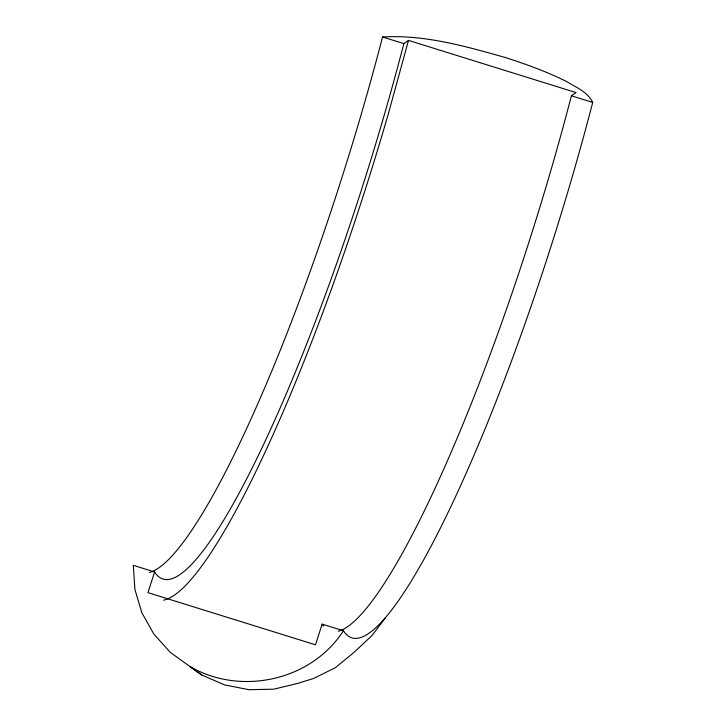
<?xml version="1.0" encoding="UTF-8"?>
<svg xmlns="http://www.w3.org/2000/svg" width="726" height="726" viewBox="0 0 726 726"><rect width="100%" height="100%" fill="white"/><g stroke="black" fill="none" stroke-linecap="round" stroke-linejoin="round"><path stroke-width="1.09" d="M338.262 631.257A453.559 73.843 -72.7 0 0 571.407 95.796L576.036 92.583L408.493 40.402L388.474 113.347A475.385 77.401 -72.7 0 1 163.568 600.166M408.493 40.402L403.856 43.624A453.559 73.843 -72.7 0 1 154.593 571.961L147.95 592.643L315.501 644.815L322.144 624.133L343.443 630.767A453.559 73.843 -72.7 0 0 592.706 102.43C587.652 91.912 576.036 87.32 566.643 81.548C546.914 71.747 526.187 64.197 505.232 57.49C465.42 46.246 424.329 34.494 382.557 36.99A453.559 73.843 -72.7 0 1 149.42 572.451M385.524 617.599L371.93 635.604L353.626 652.71L335.203 667.784L313.686 678.411L297.66 683.42L273.693 689.201L248.936 689.7L224.57 684.89L201.764 675.008L170.274 652.365L153.858 634.07L141.879 612.771L134.918 589.485L133.294 565.327L154.593 571.961M343.443 630.767C311.327 680.58 241.368 696.025 190.348 666.786L201.764 675.008M382.557 36.99L403.856 43.624M571.407 95.796L592.706 102.43M323.615 626.22A453.559 73.843 -72.7 0 1 322.144 624.133"/></g></svg>
